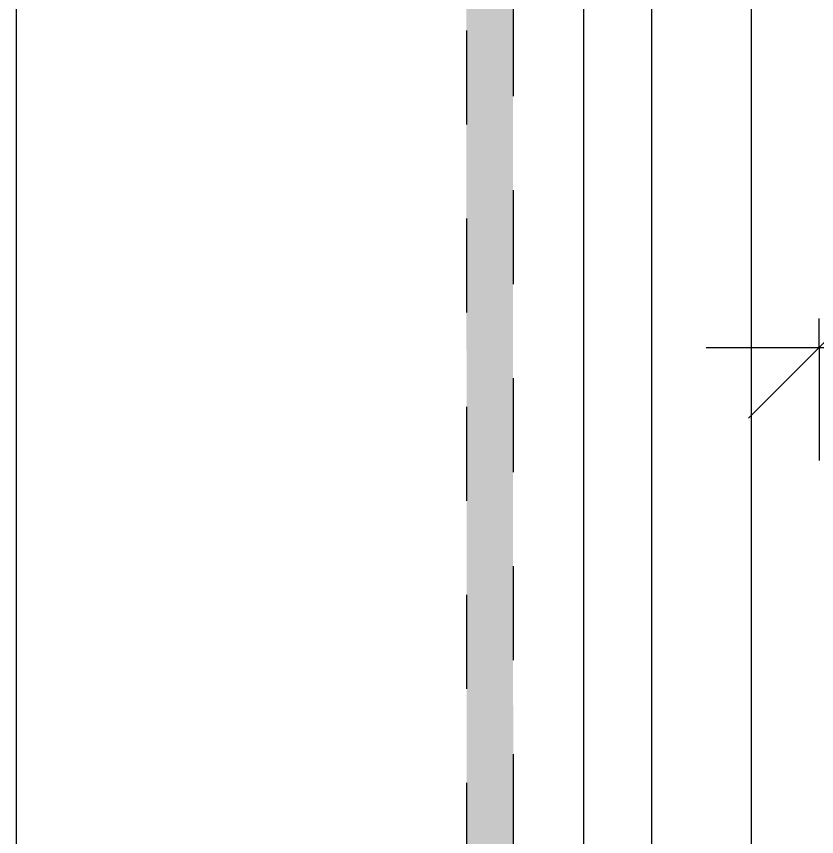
# Model space of a CAD drawing. Header units: metres. Extents: x 5 to 242, y -3 to 162.
# Drawn here: x 16.883 to 17.734, y 105.707 to 106.579 of the extents above; entities that cross this region are included whole.
import ezdxf

# ---------------------------------------------------------------- set-up
doc = ezdxf.new("R2010")
doc.units = ezdxf.units.M
doc.linetypes.add('Aligning Line', pattern=[0.012, 0.006, -0.006])
doc.layers.add('1053_ARQ_BASE_MATADOURO_2_dwg', color=7, linetype='Continuous', lineweight=5, true_color=0x767676)
doc.layers.add('1053_ARQ_BASE_MATADOURO_dwg', color=7, linetype='Continuous', lineweight=5, true_color=0x767676)
for name, color, linetype, lineweight in [('A-ANNO-DIMS', 7, 'Continuous', 5), ('A-ANNO-DIMS-50', 7, 'Continuous', 5), ('A-PISO', 7, 'Continuous', 5), ('P-PIPE', 7, 'Continuous', 5)]:
    doc.layers.add(name, color=color, linetype=linetype, lineweight=lineweight)
doc.styles.add('Arial_28', font='arial.ttf', dxfattribs={"height": 0.15})
doc.dimstyles.new('Diagonal_-_2_mm_Arial_-_Vermelho', dxfattribs={"dimscale": 0.3048, "dimtxt": 0.153039, "dimasz": 0.492126, "dimexe": 0.393701, "dimexo": 0.246063, "dimgap": 0.082021, "dimtad": 1, "dimrnd": 0.01, "dimzin": 0, "dimdsep": 46, "dimtxsty": 'Arial_28', "dimblk1": 'OBLIQUE', "dimblk2": 'OBLIQUE', "dimsah": 1, "dimcen": 0.09, "dimdle": 0.393701, "dimazin": 0, "dimtfac": 1, "dimtdec": 4, "dimtix": 1, "dimtmove": 0, "dimatfit": 3, "dimfxl": 1, "dimtvp": 1, "dimtolj": 1, "dimtzin": 0, "dimarcsym": 2})

# ---------------------------------------------------------------- blocks, each defined once
blk = doc.blocks.new('1053_ARQ_BASE_MATADOURO_dwg_arq geral tgov-4039641-CURRAL BOVINO')
at = {"color": 253, "lineweight": 5, "true_color": 0xaaaaaa, "flags": 128}
blk.add_lwpolyline([(-3.17039, 14.42815), (-3.17039, 20.15815), (-12.42039, 20.15815), (-12.42039, 34.84828), (-12.42039, 34.99828), (5.3461, 34.99828), (5.3461, 26.62815)], dxfattribs=at)
blk = doc.blocks.new('1053_ARQ_BASE_MATADOURO_dwg-3625622-CURRAL BOVINO')
blk.add_blockref('1053_ARQ_BASE_MATADOURO_dwg_arq geral tgov-4039641-CURRAL BOVINO', (130.20979, 83.18603))
blk = doc.blocks.new('1053_ARQ_BASE_MATADOURO_2_dwg-3637054-CURRAL BOVINO')
at = {"layer": 'A-PISO', "color": 253, "true_color": 0xaaaaaa}
for p, q in [((118.46512, 74.02815), (118.46512, 70.90315)), ((118.57112, 74.02815), (118.57112, 70.90315))]:
    blk.add_line(p, q, dxfattribs=at)
at = {"layer": 'A-PISO', "color": 253, "true_color": 0xaaaaaa, "flags": 128}
blk.add_lwpolyline([(126.14312, 70.77815), (118.39312, 70.77815), (118.39312, 74.02815)], dxfattribs=at)
blk = doc.blocks.new('DIMBLOCK1-CURRAL BOVINO')
at = {"layer": 'A-ANNO-DIMS-50', "color": 1, "true_color": 0xff0000}
for p, q in [((23.13663, 106.22697), (23.13663, 106.48918)), ((17.73663, 106.22697), (17.73663, 106.25804)), ((17.61663, 106.22697), (23.25663, 106.22697)), ((17.73663, 106.22697), (17.73663, 106.10697)), ((23.13663, 106.22697), (23.13663, 106.10697))]:
    blk.add_line(p, q, dxfattribs=at)
at = {"layer": 'A-ANNO-DIMS-50', "color": 1, "lineweight": 20, "true_color": 0xff0000}
for p, q in [((17.73663, 106.22697), (17.81163, 106.30197)), ((23.13663, 106.22697), (23.21163, 106.30197)), ((17.73663, 106.22697), (17.66163, 106.15197)), ((23.13663, 106.22697), (23.06163, 106.15197))]:
    blk.add_line(p, q, dxfattribs=at)
at = {"layer": 'A-ANNO-DIMS-50', "color": 0, "insert": (20.23415, 106.44671), "char_height": 0.15, "width": 0.4859574, "attachment_point": 1, "line_spacing_factor": 0.941778, "style": 'Arial_28'}
blk.add_mtext('5,40', dxfattribs=at)
blk = doc.blocks.new('_Oblique')
at = {"color": 0, "linetype": 'ByBlock', "lineweight": -2}
blk.add_line((-0.5, -0.5), (0.5, 0.5), dxfattribs=at)

msp = doc.modelspace()

# ---------------------------------------------------------------- hatches: boundary and pattern name
at = {"layer": 'P-PIPE', "true_color": 0xc0c0c0}
for points in [[(17.36895, 103.91368), (17.38663, 103.91368), (17.38663, 106.96418), (17.36163, 106.96418), (17.36184, 103.91368), (17.36582, 103.91368)], [(17.41163, 103.91368), (17.41114, 106.96418), (17.38663, 106.96418), (17.38667, 103.91368), (17.41141, 103.91368)]]:
    msp.add_hatch(color=9, dxfattribs=at).paths.add_polyline_path(points)

# ---------------------------------------------------------------- linework, layer by layer
at = {"layer": 'P-PIPE', "linetype": 'Aligning Line', "lineweight": 15}
for p, q in [((17.36163, 106.96418), (17.36163, 103.89458)), ((17.41163, 103.89458), (17.41163, 106.96418))]:
    msp.add_line(p, q, dxfattribs=at)

# ---------------------------------------------------------------- block references
at = {"layer": '1053_ARQ_BASE_MATADOURO_2_dwg', "color": 253, "true_color": 0xaaaaaa}
msp.add_blockref('1053_ARQ_BASE_MATADOURO_2_dwg-3637054-CURRAL BOVINO', (-100.90649, 33.18603), dxfattribs=at)
at = {"layer": '1053_ARQ_BASE_MATADOURO_dwg', "color": 253, "true_color": 0xaaaaaa}
msp.add_blockref('1053_ARQ_BASE_MATADOURO_dwg-3625622-CURRAL BOVINO', (-100.90649, 0), dxfattribs=at)

# ---------------------------------------------------------------- dimensions: what is measured, and where the dimension line sits
at = {"layer": 'A-ANNO-DIMS', "color": 1, "true_color": 0xff0000}
dim = msp.add_linear_dim(base=(23.13663, 106.22697), p1=(17.73663, 106.33304), p2=(23.13663, 106.56418), dimstyle='Diagonal_-_2_mm_Arial_-_Vermelho', override={"dimpost": '<>', "dimfxl": 5.404945}, dxfattribs=at)
dim.commit()
dim.dimension.update_dxf_attribs({"geometry": 'DIMBLOCK1-CURRAL BOVINO', "text_midpoint": (20.43663, 106.32856)})

doc.saveas('drawing.dxf')
